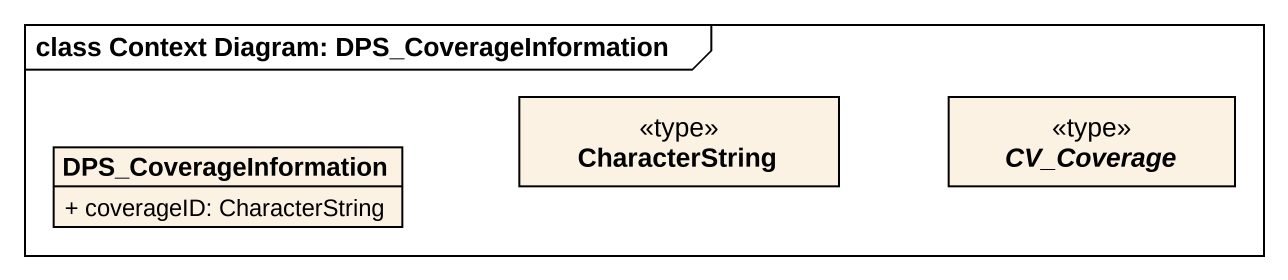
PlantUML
@startuml
mainframe class Context Diagram: DPS_CoverageInformation
hide circle
hide empty members
skinparam classAttributeIconSize 0
class DPS_CoverageInformation {
  + coverageID: CharacterString
}
class CharacterString <<type>>
abstract class CV_Coverage <<type>>
@enduml
